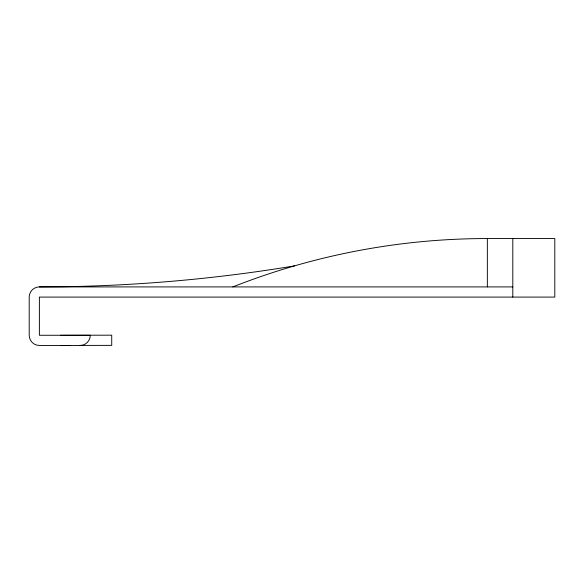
<?xml version="1.0" encoding="UTF-8"?>
<svg xmlns="http://www.w3.org/2000/svg" width="584" height="584" viewBox="0 0 584 584"><rect width="100%" height="100%" fill="white"/><g stroke="black" fill="none" stroke-linecap="round" stroke-linejoin="round"><path stroke-width="0.88" d="M232.819 286.912A693.989 693.989 0 0 1 487.348 238.549L554.8 238.549L554.8 297.088L39.383 297.088L39.383 335.267L90.286 335.267A10.183 10.183 0 0 1 80.103 345.451L39.383 345.451A10.183 10.183 0 0 1 29.2 335.267L29.2 297.088A10.183 10.183 0 0 1 39.383 286.912L60.736 286.766A1558.499 1558.499 0 0 0 294.467 265.895M60.816 335.267L111.719 335.179L111.741 345.363L79.92 345.421M60.831 345.451L69.927 345.436M39.383 286.912L512.803 286.912M512.803 238.549L512.803 297.088M487.348 238.549L487.348 286.912"/></g></svg>
